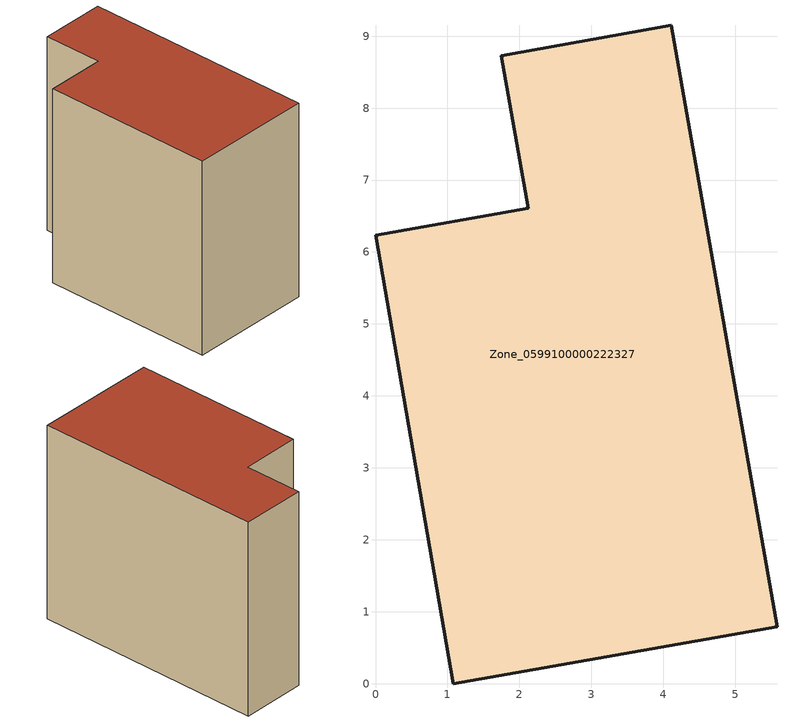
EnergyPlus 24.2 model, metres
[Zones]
Zone_0599100000222327
 floor ground (C_G): 1.75,8.73 4.11,9.15 5.58,0.79 1.08,0 0,6.23 2.12,6.61 z0
 wall outside (C_F): 1.08,0 5.58,0.79 4.11,9.15 1.75,8.73 2.12,6.61 0,6.23 1.08,0 z0:7.23
 roof outside (C_R): 4.11,9.15 1.75,8.73 2.12,6.61 0,6.23 1.08,0 5.58,0.79 z7.23
[BUILDING]
Pand.0599100000222327: North Axis=0; Terrain=City; Loads Convergence Tolerance Value=0.04; Temperature Convergence Tolerance Value=0.4; Solar Distribution=FullExterior; Maximum Number of Warmup Days=25; Minimum Number of Warmup Days=1
[Site:Location]
Rotterdam.The.Hague.AP_ZH_NLD Design_Conditions: Latitude=51.96; Longitude=4.45; Time Zone=1; Elevation=-4.5
[SITE:GROUNDTEMPERATURE:BUILDINGSURFACE]
18, 18, 18, 18, 18, 18, 18, 18, 18, 18, 18, 18
[MATERIAL] Thermal Absorptance=0.9; Solar Absorptance=0.7; Visible Absorptance=0.7
Name | Roughness | Thickness | Conductivity | Density | Specific Heat
G.TI.1946 | MediumSmooth | 0.15 | 1 | 540 | 1210
F.TI.1946 | Rough | 0.3 | 0.857143 | 1920 | 840
R.TI.1946 | MediumRough | 0.2 | 0.1 | 1500 | 1000
[CONSTRUCTION]
C_G: G.TI.1946
C_F: F.TI.1946
C_R: R.TI.1946
[ZONE]
Zone_0599100000222327: Type=1; Multiplier=1; Ceiling Height=Autocalculate; Volume=Autocalculate; Floor Area=autocalculate; Part of Total Floor Area=Yes
[ZONEINFILTRATION:DESIGNFLOWRATE]
Infil_Zone_0599100000222327: Zone or ZoneList or Space or SpaceList=Zone_0599100000222327; Schedule=AlwaysOn; Design Flow Rate Calculation Method=Flow/Area; Flow Rate per Floor Area=0.003; Constant Term Coefficient=1; Temperature Term Coefficient=0; Velocity Term Coefficient=0; Velocity Squared Term Coefficient=0
[HVACTEMPLATE:ZONE:IDEALLOADSAIRSYSTEM]
Zone_0599100000222327: Maximum Heating Supply Air Temperature=50; Minimum Cooling Supply Air Temperature=13; Maximum Heating Supply Air Humidity Ratio=0.0156; Minimum Cooling Supply Air Humidity Ratio=0.0077; Heating Limit=NoLimit; Cooling Limit=NoLimit; Dehumidification Control Type=ConstantSensibleHeatRatio; Cooling Sensible Heat Ratio=0.7; Dehumidification Setpoint=60; Humidification Control Type=None; Humidification Setpoint=30; Outdoor Air Method=None; Outdoor Air Flow Rate per Person=0.00944; Outdoor Air Flow Rate per Zone Floor Area=0; Outdoor Air Flow Rate per Zone=0; Demand Controlled Ventilation Type=None; Outdoor Air Economizer Type=NoEconomizer; Heat Recovery Type=None; Sensible Heat Recovery Effectiveness=0.7; Latent Heat Recovery Effectiveness=0.65
[ZONECONTROL:THERMOSTAT]
ThermostatControl_Zone_0599100000222327: Zone or ZoneList=Zone_0599100000222327; Control Type Schedule=DualSetpointControlType; Control 1=Thermostat_Zone_0599100000222327; Temperature Difference Between Cutout And Setpoint=0
[THERMOSTATSETPOINT:DUALSETPOINT]
Thermostat_Zone_0599100000222327: Heating Setpoint Temperature Schedule=HeatingSetpoint_Zone_0599100000222327; Cooling Setpoint Temperature Schedule=CoolingSetpoint_Zone_0599100000222327
[SCHEDULE:COMPACT]
HeatingSetpoint_Zone_0599100000222327: Through: 12/31, For: AllDays, Until: 24:00, 21
CoolingSetpoint_Zone_0599100000222327: Through: 12/31, For: AllDays, Until: 24:00, 24
DualSetpointControlType: Through: 12/31, For: AllDays, Until: 24:00, 4
AlwaysOn: Through: 12/31, For: AllDays, Until: 24:00, 1
